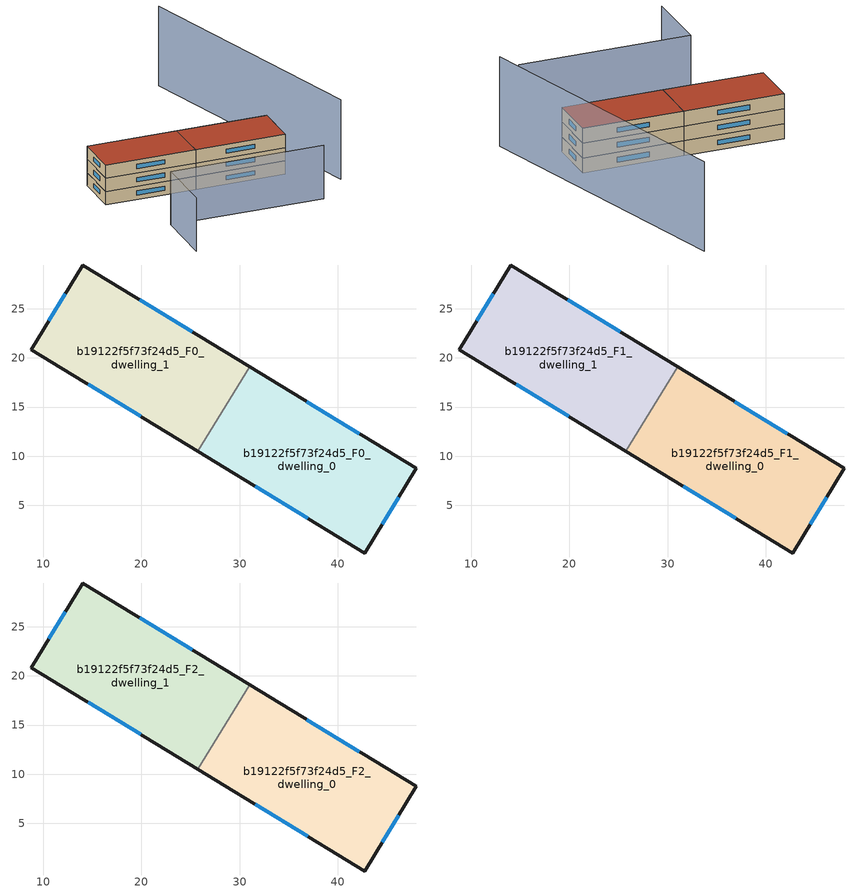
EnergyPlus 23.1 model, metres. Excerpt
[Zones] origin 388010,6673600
b19122f5f73f24d5_F0_dwelling_0
 floor ground (EU_floor_Construction): 48.01,8.75 42.75,0.14 25.77,10.5 31.02,19.11 z0
 wall outside (EU_wall_Construction): 25.77,10.5 42.75,0.14 48.01,8.75 31.02,19.11 z0:3
 wall to b19122f5f73f24d5_F0_dwelling_1 (EU_wall_Construction): 31.02,19.11 25.77,10.5 z0:3
 window (EU_Window_Construction): 42.19,12.3 36.84,15.56 / 44.55,3.09 46.21,5.8 / 31.59,6.95 36.93,3.69 z1.03:1.97
b19122f5f73f24d5_F0_dwelling_1
 floor ground (EU_floor_Construction): 31.02,19.11 25.77,10.5 8.78,20.85 14.03,29.47 z0
 wall outside (EU_wall_Construction): 31.02,19.11 14.03,29.47 8.78,20.85 25.77,10.5 z0:3
 window (EU_Window_Construction): 14.6,17.3 19.95,14.04 / 12.23,26.52 10.58,23.8 / 25.2,22.66 19.85,25.92 z1.03:1.97
b19122f5f73f24d5_F1_dwelling_0
 floor to b19122f5f73f24d5_F0_dwelling_0 (EU_floor_Construction): 48,8.75 42.75,0.14 25.77,10.5 31.02,19.11 z3
 wall outside (EU_wall_Construction): 25.77,10.5 42.75,0.14 48.01,8.75 31.02,19.11 z3:6
 wall to b19122f5f73f24d5_F1_dwelling_1 (EU_wall_Construction): 31.02,19.11 25.77,10.5 z3:6
 window (EU_Window_Construction): 42.19,12.3 36.84,15.56 / 44.55,3.09 46.21,5.8 / 31.59,6.95 36.93,3.69 z4.03:4.97
b19122f5f73f24d5_F1_dwelling_1
 floor to b19122f5f73f24d5_F0_dwelling_1 (EU_floor_Construction): 31.02,19.11 25.77,10.5 8.78,20.85 14.03,29.47 z3
 wall outside (EU_wall_Construction): 31.02,19.11 14.03,29.47 8.78,20.85 25.77,10.5 z3:6
 window (EU_Window_Construction): 14.6,17.3 19.95,14.04 / 12.23,26.52 10.58,23.8 / 25.2,22.66 19.85,25.92 z4.03:4.97
b19122f5f73f24d5_F2_dwelling_0
 floor to b19122f5f73f24d5_F1_dwelling_0 (EU_floor_Construction): 48,8.75 42.75,0.14 25.77,10.5 31.02,19.11 z6
 wall outside (EU_wall_Construction): 25.77,10.5 42.75,0.14 48.01,8.75 31.02,19.11 z6:9
 wall to b19122f5f73f24d5_F2_dwelling_1 (EU_wall_Construction): 31.02,19.11 25.77,10.5 z6:9
 window (EU_Window_Construction): 42.19,12.3 36.84,15.56 / 44.55,3.09 46.21,5.8 / 31.59,6.95 36.93,3.69 z7.03:7.97
 roof outside (EU_roof_Construction): 42.75,0.14 48.01,8.75 31.02,19.11 25.77,10.5 z9
b19122f5f73f24d5_F2_dwelling_1
 floor to b19122f5f73f24d5_F1_dwelling_1 (EU_floor_Construction): 31.02,19.11 25.77,10.5 8.78,20.85 14.03,29.47 z6
 wall outside (EU_wall_Construction): 31.02,19.11 14.03,29.47 8.78,20.85 25.77,10.5 z6:9
 window (EU_Window_Construction): 14.6,17.3 19.95,14.04 / 12.23,26.52 10.58,23.8 / 25.2,22.66 19.85,25.92 z7.03:7.97
 roof outside (EU_roof_Construction): 25.77,10.5 31.02,19.11 14.03,29.47 8.78,20.85 z9
shading: 1.55,-7.5 8.79,4.38 / 8.79,4.38 37.77,-13.3 z0:12; 47.47,-10.48 62.39,46.83 z0:18
[Building]
EU S2 Campaign: North Axis=0; Terrain=City; Solar Distribution=FullExterior
[Site:Location]
Helsinki-Vantaa.AP: Latitude=60.317; Longitude=24.963; Time Zone=2; Elevation=54.6
[SizingPeriod:WeatherFileDays]
AnnualSizingPeriod: Begin Month=1; Begin Day of Month=1; End Month=12; End Day of Month=31; Day of Week for Start Day=Monday; Use Weather File Daylight Saving Period=No; Use Weather File Rain and Snow Indicators=No
[MATERIAL]
EU_InternalMass_Material: Roughness=MediumRough; Thickness=0.1; Conductivity=1; Density=1800; Specific Heat=900; Thermal Absorptance=0.9; Solar Absorptance=0.7; Visible Absorptance=0.7
[MATERIAL:NOMASS] Roughness=MediumRough; Thermal Absorptance=0.9; Solar Absorptance=0.7; Visible Absorptance=0.7
Name | Thermal Resistance
EU_wall_NoMass | 6.47353
EU_roof_NoMass | 12.2278
EU_floor_NoMass | 6.87813
[WINDOWMATERIAL:SIMPLEGLAZINGSYSTEM]
EU_Window_SimpleGlazing: UFactor=0.908678; Solar Heat Gain Coefficient=0.7; Visible Transmittance=0.7
[CONSTRUCTION]
EU_wall_Construction: EU_wall_NoMass
EU_roof_Construction: EU_roof_NoMass
EU_floor_Construction: EU_floor_NoMass
EU_Window_Construction: EU_Window_SimpleGlazing
EU_InternalMass_Construction: EU_InternalMass_Material
[ZONE] Type=1; Multiplier=1; Ceiling Height=autocalculate; Floor Area=autocalculate; Part of Total Floor Area=Yes
Name | Volume
b19122f5f73f24d5_F0_dwelling_0 | 602.166
b19122f5f73f24d5_F1_dwelling_0; b19122f5f73f24d5_F2_dwelling_0 | 602.165
b19122f5f73f24d5_F0_dwelling_1; b19122f5f73f24d5_F1_dwelling_1; b19122f5f73f24d5_F2_dwelling_1 | 602.167
[INTERNALMASS] Construction=EU_InternalMass_Construction; Surface Area=200.722
Name | Zone or ZoneList
b19122f5f73f24d5_F0_dwelling_0_EU_InternalMass | b19122f5f73f24d5_F0_dwelling_0
b19122f5f73f24d5_F0_dwelling_1_EU_InternalMass | b19122f5f73f24d5_F0_dwelling_1
b19122f5f73f24d5_F1_dwelling_0_EU_InternalMass | b19122f5f73f24d5_F1_dwelling_0
b19122f5f73f24d5_F1_dwelling_1_EU_InternalMass | b19122f5f73f24d5_F1_dwelling_1
b19122f5f73f24d5_F2_dwelling_0_EU_InternalMass | b19122f5f73f24d5_F2_dwelling_0
b19122f5f73f24d5_F2_dwelling_1_EU_InternalMass | b19122f5f73f24d5_F2_dwelling_1
[OTHEREQUIPMENT] Fuel Type=Electricity; Design Level Calculation Method=Watts/Area; Power per Zone Floor Area=1; Fraction Latent=0; Fraction Radiant=0; Fraction Lost=0; Carbon Dioxide Generation Rate=0; EndUse Subcategory=EU_Step8_InternalGains
Name | Zone or ZoneList or Space or SpaceList | Schedule
EU_Step8_InternalGain_b19122f5f73f24d5_F0_dwelling_0_f000 | b19122f5f73f24d5_F0_dwelling_0 | EU_Step8_GainSchedule_b19122f5f73f24d5_F0_dwelling_0_f000
EU_Step8_InternalGain_b19122f5f73f24d5_F0_dwelling_1_f000 | b19122f5f73f24d5_F0_dwelling_1 | EU_Step8_GainSchedule_b19122f5f73f24d5_F0_dwelling_1_f000
EU_Step8_InternalGain_b19122f5f73f24d5_F1_dwelling_0_f000 | b19122f5f73f24d5_F1_dwelling_0 | EU_Step8_GainSchedule_b19122f5f73f24d5_F1_dwelling_0_f000
EU_Step8_InternalGain_b19122f5f73f24d5_F1_dwelling_1_f000 | b19122f5f73f24d5_F1_dwelling_1 | EU_Step8_GainSchedule_b19122f5f73f24d5_F1_dwelling_1_f000
EU_Step8_InternalGain_b19122f5f73f24d5_F2_dwelling_0_f000 | b19122f5f73f24d5_F2_dwelling_0 | EU_Step8_GainSchedule_b19122f5f73f24d5_F2_dwelling_0_f000
EU_Step8_InternalGain_b19122f5f73f24d5_F2_dwelling_1_f000 | b19122f5f73f24d5_F2_dwelling_1 | EU_Step8_GainSchedule_b19122f5f73f24d5_F2_dwelling_1_f000
[ZONEVENTILATION:DESIGNFLOWRATE] Schedule=EU_AlwaysOn; Design Flow Rate Calculation Method=AirChanges/Hour; Air Changes per Hour=0.545207; Ventilation Type=Natural; Fan Pressure Rise=0; Fan Total Efficiency=1; Constant Term Coefficient=1; Temperature Term Coefficient=0; Velocity Term Coefficient=0; Velocity Squared Term Coefficient=0; Minimum Indoor Temperature=-100; Maximum Indoor Temperature=100; Delta Temperature=-100; Minimum Outdoor Temperature=-100; Maximum Outdoor Temperature=100; Maximum Wind Speed=40
Name | Zone or ZoneList or Space or SpaceList
EU_ConstantAir_b19122f5f73f24d5_F0_dwelling_0 | b19122f5f73f24d5_F0_dwelling_0
EU_ConstantAir_b19122f5f73f24d5_F0_dwelling_1 | b19122f5f73f24d5_F0_dwelling_1
EU_ConstantAir_b19122f5f73f24d5_F1_dwelling_0 | b19122f5f73f24d5_F1_dwelling_0
EU_ConstantAir_b19122f5f73f24d5_F1_dwelling_1 | b19122f5f73f24d5_F1_dwelling_1
EU_ConstantAir_b19122f5f73f24d5_F2_dwelling_0 | b19122f5f73f24d5_F2_dwelling_0
EU_ConstantAir_b19122f5f73f24d5_F2_dwelling_1 | b19122f5f73f24d5_F2_dwelling_1
[HVACTEMPLATE:THERMOSTAT] Constant Heating Setpoint=20; Constant Cooling Setpoint=50
EU_HeatOnly_b19122f5f73f24d5_F0_dwelling_0; EU_HeatOnly_b19122f5f73f24d5_F0_dwelling_1; EU_HeatOnly_b19122f5f73f24d5_F1_dwelling_0; EU_HeatOnly_b19122f5f73f24d5_F1_dwelling_1; EU_HeatOnly_b19122f5f73f24d5_F2_dwelling_0; EU_HeatOnly_b19122f5f73f24d5_F2_dwelling_1
[HVACTEMPLATE:ZONE:IDEALLOADSAIRSYSTEM] System Availability Schedule=EU_AlwaysOn; Maximum Heating Supply Air Temperature=50; Minimum Cooling Supply Air Temperature=13; Maximum Heating Supply Air Humidity Ratio=0.0156; Minimum Cooling Supply Air Humidity Ratio=0.0077; Heating Limit=NoLimit; Cooling Limit=NoLimit; Heating Availability Schedule=EU_AlwaysOn; Cooling Availability Schedule=EU_CoolingOff; Dehumidification Control Type=ConstantSensibleHeatRatio; Cooling Sensible Heat Ratio=0.7; Dehumidification Setpoint=60; Humidification Control Type=None; Humidification Setpoint=30; Outdoor Air Method=None; Outdoor Air Flow Rate per Person=0.00944; Outdoor Air Flow Rate per Zone Floor Area=0; Outdoor Air Flow Rate per Zone=0; Demand Controlled Ventilation Type=None; Outdoor Air Economizer Type=NoEconomizer; Heat Recovery Type=None; Sensible Heat Recovery Effectiveness=0.7; Latent Heat Recovery Effectiveness=0.65
Name | Template Thermostat
b19122f5f73f24d5_F0_dwelling_0 | EU_HeatOnly_b19122f5f73f24d5_F0_dwelling_0
b19122f5f73f24d5_F0_dwelling_1 | EU_HeatOnly_b19122f5f73f24d5_F0_dwelling_1
b19122f5f73f24d5_F1_dwelling_0 | EU_HeatOnly_b19122f5f73f24d5_F1_dwelling_0
b19122f5f73f24d5_F1_dwelling_1 | EU_HeatOnly_b19122f5f73f24d5_F1_dwelling_1
b19122f5f73f24d5_F2_dwelling_0 | EU_HeatOnly_b19122f5f73f24d5_F2_dwelling_0
b19122f5f73f24d5_F2_dwelling_1 | EU_HeatOnly_b19122f5f73f24d5_F2_dwelling_1
[SIZING:ZONE] Zone Cooling Design Supply Air Temperature Input Method=SupplyAirTemperature; Zone Cooling Design Supply Air Temperature=13; Zone Heating Design Supply Air Temperature Input Method=SupplyAirTemperature; Zone Heating Design Supply Air Temperature=50; Zone Cooling Design Supply Air Humidity Ratio=0.008; Zone Heating Design Supply Air Humidity Ratio=0.008; Cooling Design Air Flow Method=DesignDay; Cooling Design Air Flow Rate=0; Cooling Minimum Air Flow per Zone Floor Area=0.000762; Cooling Minimum Air Flow=0; Cooling Minimum Air Flow Fraction=0.2; Heating Design Air Flow Method=DesignDay; Heating Design Air Flow Rate=0; Heating Maximum Air Flow per Zone Floor Area=0.002032; Heating Maximum Air Flow=0.141576; Heating Maximum Air Flow Fraction=0.3; Account for Dedicated Outdoor Air System=No; Dedicated Outdoor Air System Control Strategy=NeutralSupplyAir; Dedicated Outdoor Air Low Setpoint Temperature for Design=autosize; Dedicated Outdoor Air High Setpoint Temperature for Design=autosize; Zone Load Sizing Method=Sensible Load Only No Latent Load; Zone Latent Cooling Design Supply Air Humidity Ratio Input Method=HumidityRatioDifference; Zone Cooling Design Supply Air Humidity Ratio Difference=0.005; Zone Latent Heating Design Supply Air Humidity Ratio Input Method=HumidityRatioDifference; Zone Humidification Design Supply Air Humidity Ratio Difference=0.005
b19122f5f73f24d5_F0_dwelling_0; b19122f5f73f24d5_F0_dwelling_1; b19122f5f73f24d5_F1_dwelling_0; b19122f5f73f24d5_F1_dwelling_1; b19122f5f73f24d5_F2_dwelling_0; b19122f5f73f24d5_F2_dwelling_1
[SCHEDULE:CONSTANT]
Name | Hourly Value
EU_AlwaysOn | 1
EU_CoolingOff | 0
[SCHEDULE:FILE] Column Number=1; Rows to Skip at Top=0; Number of Hours of Data=8760; Column Separator=Comma; Interpolate to Timestep=No; Minutes per Item=60; Adjust Schedule for Daylight Savings=Yes
Name | File
EU_Step8_GainSchedule_b19122f5f73f24d5_F0_dwelling_0_f000 | ../../schedules/b19122f5f73f24d5/b19122f5f73f24d5_F0_dwelling_0_f000_gain.csv
EU_Step8_GainSchedule_b19122f5f73f24d5_F0_dwelling_1_f000 | ../../schedules/b19122f5f73f24d5/b19122f5f73f24d5_F0_dwelling_1_f000_gain.csv
EU_Step8_GainSchedule_b19122f5f73f24d5_F1_dwelling_0_f000 | ../../schedules/b19122f5f73f24d5/b19122f5f73f24d5_F1_dwelling_0_f000_gain.csv
EU_Step8_GainSchedule_b19122f5f73f24d5_F1_dwelling_1_f000 | ../../schedules/b19122f5f73f24d5/b19122f5f73f24d5_F1_dwelling_1_f000_gain.csv
EU_Step8_GainSchedule_b19122f5f73f24d5_F2_dwelling_0_f000 | ../../schedules/b19122f5f73f24d5/b19122f5f73f24d5_F2_dwelling_0_f000_gain.csv
EU_Step8_GainSchedule_b19122f5f73f24d5_F2_dwelling_1_f000 | ../../schedules/b19122f5f73f24d5/b19122f5f73f24d5_F2_dwelling_1_f000_gain.csv
